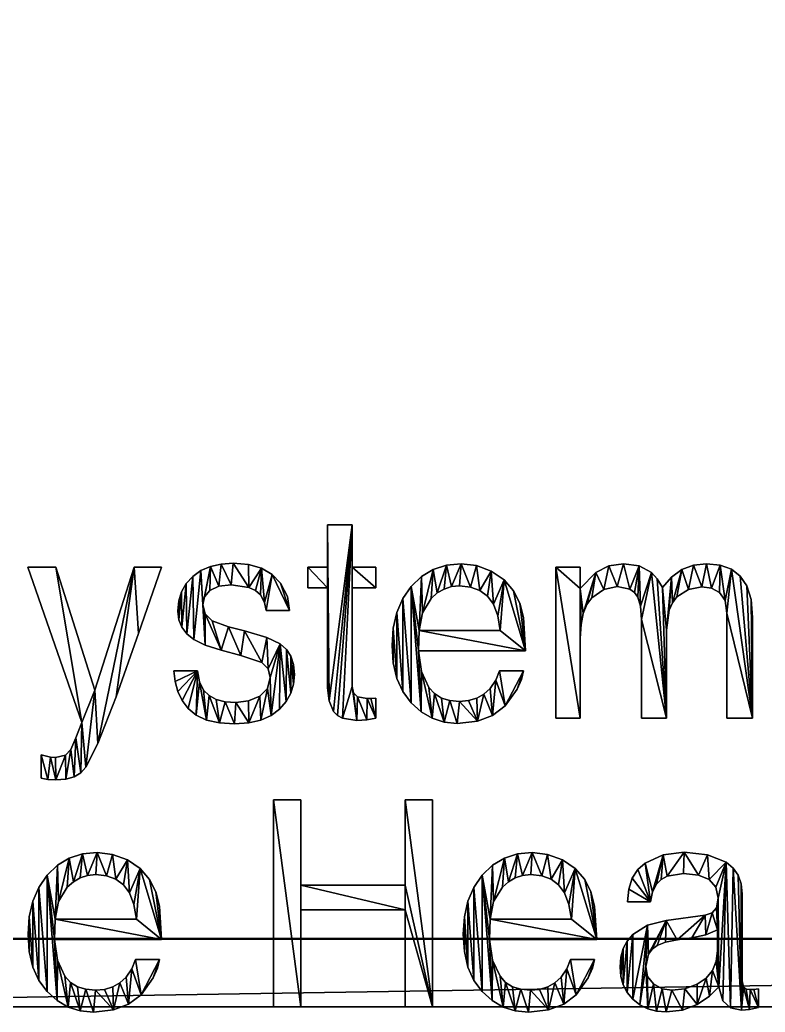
# Model space of a CAD drawing. Extents: x -4 to 921, y -14 to 94.
# Drawn here: x 304.16 to 338.24, y 0.62 to 45.98 of the extents above; entities that cross this region are included whole.
import ezdxf

# ---------------------------------------------------------------- set-up
doc = ezdxf.new("R2010")
doc.units = 0
doc.layers.get('0').update_dxf_attribs({"color": 13, "linetype": 'CONTINUOUS'})

# ---------------------------------------------------------------- blocks, each defined once
blk = doc.blocks.new('GROUP_8')
at = {"color": 18}
for p, q in [((43.294, 22.021, 0.051), (44.467, 22.021, 0.051)), ((43.294, 20.094, 0.051), (43.294, 22.021, 0.051)), ((44.467, 22.021, 0.051), (44.467, 20.094, 0.051)), ((31.704, 12.995, 0.051), (29.153, 20.094, 0.051)), ((29.153, 20.094, 0.051), (30.467, 20.094, 0.051)), ((30.467, 20.094, 0.051), (32.316, 14.477, 0.051)), ((32.316, 14.477, 0.051), (34.178, 20.094, 0.051)), ((34.178, 20.094, 0.051), (35.46, 20.094, 0.051)), ((37.322, 19.934, 0.051), (37.766, 20.123, 0.051)), ((37.766, 20.123, 0.051), (38.271, 20.237, 0.051)), ((38.271, 20.237, 0.051), (38.836, 20.275, 0.051)), ((38.836, 20.275, 0.051), (39.561, 20.218, 0.051)), ((39.561, 20.218, 0.051), (40.178, 20.046, 0.051)), ((40.178, 20.046, 0.051), (40.686, 19.76, 0.051)), ((42.36, 19.147, 0.051), (42.36, 20.094, 0.051)), ((42.36, 20.094, 0.051), (43.294, 20.094, 0.051)), ((44.467, 20.094, 0.051), (45.569, 20.094, 0.051)), ((45.569, 20.094, 0.051), (45.569, 19.147, 0.051)), ((47.729, 19.666, 0.051), (48.284, 19.99, 0.051)), ((48.284, 19.99, 0.051), (48.908, 20.184, 0.051)), ((48.908, 20.184, 0.051), (49.602, 20.249, 0.051)), ((49.602, 20.249, 0.051), (50.325, 20.163, 0.051)), ((50.325, 20.163, 0.051), (51.025, 19.904, 0.051)), ((54.066, 20.094, 0.051), (55.213, 20.094, 0.051)), ((54.066, 13.194, 0.051), (54.066, 20.094, 0.051)), ((55.213, 20.094, 0.051), (55.213, 19.115, 0.051)), ((56.573, 20.151, 0.051), (57.262, 20.249, 0.051)), ((57.262, 20.249, 0.051), (58.006, 20.148, 0.051)), ((58.006, 20.148, 0.051), (58.589, 19.843, 0.051)), ((59.525, 19.643, 0.051), (60.013, 19.982, 0.051)), ((60.013, 19.982, 0.051), (60.567, 20.182, 0.051)), ((60.567, 20.182, 0.051), (61.185, 20.249, 0.051)), ((61.185, 20.249, 0.051), (61.826, 20.186, 0.051)), ((61.826, 20.186, 0.051), (62.355, 19.998, 0.051)), ((62.355, 19.998, 0.051), (62.773, 19.684, 0.051)), ((36.63, 19.343, 0.051), (36.939, 19.669, 0.051)), ((36.939, 19.669, 0.051), (37.322, 19.934, 0.051)), ((40.686, 19.76, 0.051), (41.085, 19.36, 0.051)), ((47.244, 19.212, 0.051), (47.729, 19.666, 0.051)), ((51.025, 19.904, 0.051), (51.633, 19.509, 0.051)), ((51.633, 19.509, 0.051), (52.076, 19.012, 0.051)), ((58.589, 19.843, 0.051), (58.86, 19.557, 0.051)), ((58.86, 19.557, 0.051), (59.105, 19.16, 0.051)), ((59.105, 19.16, 0.051), (59.525, 19.643, 0.051)), ((62.773, 19.684, 0.051), (63.08, 19.244, 0.051)), ((36.41, 18.97, 0.051), (36.63, 19.343, 0.051)), ((38.168, 19.22, 0.051), (37.75, 19.031, 0.051)), ((38.746, 19.283, 0.051), (38.168, 19.22, 0.051)), ((39.585, 19.168, 0.051), (38.746, 19.283, 0.051)), ((39.895, 19.025, 0.051), (39.585, 19.168, 0.051)), ((41.085, 19.36, 0.051), (41.405, 18.758, 0.051)), ((43.294, 19.147, 0.051), (42.36, 19.147, 0.051)), ((45.569, 19.147, 0.051), (44.467, 19.147, 0.051)), ((46.849, 18.654, 0.051), (47.244, 19.212, 0.051)), ((48.796, 19.093, 0.051), (48.477, 18.913, 0.051)), ((49.147, 19.202, 0.051), (48.796, 19.093, 0.051)), ((49.531, 19.238, 0.051), (49.147, 19.202, 0.051)), ((50.048, 19.185, 0.051), (49.531, 19.238, 0.051)), ((50.486, 19.028, 0.051), (50.048, 19.185, 0.051)), ((56.332, 19.078, 0.051), (55.764, 18.696, 0.051)), ((56.959, 19.205, 0.051), (56.332, 19.078, 0.051)), ((57.566, 19.085, 0.051), (56.959, 19.205, 0.051)), ((57.784, 18.934, 0.051), (57.566, 19.085, 0.051)), ((60.325, 19.078, 0.051), (59.784, 18.735, 0.051)), ((60.96, 19.193, 0.051), (60.325, 19.078, 0.051)), ((61.418, 19.128, 0.051), (60.96, 19.193, 0.051)), ((61.801, 18.935, 0.051), (61.418, 19.128, 0.051)), ((63.08, 19.244, 0.051), (63.283, 18.609, 0.051)), ((36.277, 18.551, 0.051), (36.41, 18.97, 0.051)), ((37.497, 18.74, 0.051), (37.412, 18.368, 0.051)), ((37.75, 19.031, 0.051), (37.497, 18.74, 0.051)), ((40.131, 18.825, 0.051), (39.895, 19.025, 0.051)), ((40.323, 18.485, 0.051), (40.131, 18.825, 0.051)), ((41.405, 18.758, 0.051), (41.503, 18.11, 0.051)), ((46.567, 18.018, 0.051), (46.849, 18.654, 0.051)), ((48.191, 18.661, 0.051), (47.777, 18.006, 0.051)), ((48.477, 18.913, 0.051), (48.191, 18.661, 0.051)), ((50.844, 18.767, 0.051), (50.486, 19.028, 0.051)), ((51.122, 18.4, 0.051), (50.844, 18.767, 0.051)), ((52.076, 19.012, 0.051), (52.366, 18.447, 0.051)), ((55.764, 18.696, 0.051), (55.529, 18.39, 0.051)), ((57.945, 18.722, 0.051), (57.784, 18.934, 0.051)), ((58.07, 18.305, 0.051), (57.945, 18.722, 0.051)), ((59.784, 18.735, 0.051), (59.569, 18.468, 0.051)), ((62.059, 18.569, 0.051), (61.801, 18.935, 0.051)), ((36.233, 18.084, 0.051), (36.277, 18.551, 0.051)), ((37.412, 18.368, 0.051), (37.523, 17.962, 0.051)), ((40.408, 18.11, 0.051), (40.323, 18.485, 0.051)), ((51.333, 17.873, 0.051), (51.122, 18.4, 0.051)), ((55.529, 18.39, 0.051), (55.361, 17.981, 0.051)), ((59.569, 18.468, 0.051), (59.415, 18.125, 0.051)), ((36.28, 17.691, 0.051), (36.233, 18.084, 0.051)), ((36.42, 17.344, 0.051), (36.28, 17.691, 0.051)), ((37.523, 17.962, 0.051), (37.857, 17.646, 0.051)), ((41.503, 18.11, 0.051), (40.408, 18.11, 0.051)), ((46.398, 17.304, 0.051), (46.567, 18.018, 0.051)), ((47.777, 18.006, 0.051), (47.617, 17.195, 0.051)), ((51.451, 17.195, 0.051), (51.333, 17.873, 0.051)), ((55.361, 17.981, 0.051), (55.26, 17.469, 0.051)), ((36.654, 17.041, 0.051), (36.42, 17.344, 0.051)), ((37.857, 17.646, 0.051), (38.617, 17.363, 0.051)), ((46.342, 16.512, 0.051), (46.398, 17.304, 0.051)), ((36.981, 16.783, 0.051), (36.654, 17.041, 0.051)), ((37.515, 16.525, 0.051), (36.981, 16.783, 0.051)), ((47.617, 17.195, 0.051), (51.451, 17.195, 0.051)), ((41.059, 16.59, 0.051), (41.355, 16.336, 0.051)), ((41.355, 16.336, 0.051), (41.566, 16.018, 0.051)), ((46.398, 15.715, 0.051), (46.342, 16.512, 0.051)), ((41.566, 16.018, 0.051), (41.693, 15.637, 0.051)), ((52.643, 16.274, 0.051), (47.585, 16.274, 0.051)), ((40.49, 15.448, 0.051), (40.195, 15.733, 0.051)), ((40.588, 15.056, 0.051), (40.49, 15.448, 0.051)), ((41.693, 15.637, 0.051), (41.735, 15.192, 0.051)), ((46.566, 15.012, 0.051), (46.398, 15.715, 0.051)), ((36.1, 14.865, 0.051), (36.04, 15.359, 0.051)), ((36.04, 15.359, 0.051), (37.155, 15.359, 0.051)), ((37.155, 15.359, 0.051), (37.253, 14.847, 0.051)), ((40.466, 14.547, 0.051), (40.588, 15.056, 0.051)), ((41.735, 15.192, 0.051), (41.692, 14.747, 0.051)), ((46.845, 14.403, 0.051), (46.566, 15.012, 0.051)), ((51.232, 14.929, 0.051), (51.406, 15.359, 0.051)), ((51.406, 15.359, 0.051), (52.546, 15.359, 0.051)), ((52.546, 15.359, 0.051), (52.449, 14.957, 0.051)), ((36.234, 14.411, 0.051), (36.1, 14.865, 0.051)), ((37.253, 14.847, 0.051), (37.444, 14.47, 0.051)), ((40.099, 14.19, 0.051), (40.466, 14.547, 0.051)), ((41.692, 14.747, 0.051), (41.56, 14.333, 0.051)), ((48.081, 14.589, 0.051), (48.345, 14.312, 0.051)), ((50.674, 14.292, 0.051), (50.968, 14.554, 0.051)), ((50.968, 14.554, 0.051), (51.232, 14.929, 0.051)), ((52.449, 14.957, 0.051), (52.246, 14.512, 0.051)), ((36.443, 14, 0.051), (36.234, 14.411, 0.051)), ((37.444, 14.47, 0.051), (37.704, 14.225, 0.051)), ((37.704, 14.225, 0.051), (38.044, 14.05, 0.051)), ((39.571, 13.98, 0.051), (40.099, 14.19, 0.051)), ((41.56, 14.333, 0.051), (41.342, 13.951, 0.051)), ((44.528, 14.343, 0.051), (44.712, 14.161, 0.051)), ((44.712, 14.161, 0.051), (45.163, 14.09, 0.051)), ((45.163, 14.09, 0.051), (45.343, 14.093, 0.051)), ((45.343, 14.093, 0.051), (45.569, 14.109, 0.051)), ((45.569, 14.109, 0.051), (45.569, 13.194, 0.051)), ((47.237, 13.887, 0.051), (46.845, 14.403, 0.051)), ((48.345, 14.312, 0.051), (48.672, 14.113, 0.051)), ((48.672, 14.113, 0.051), (49.063, 13.994, 0.051)), ((49.949, 13.992, 0.051), (50.335, 14.104, 0.051)), ((50.335, 14.104, 0.051), (50.674, 14.292, 0.051)), ((36.726, 13.629, 0.051), (36.443, 14, 0.051)), ((37.103, 13.324, 0.051), (36.726, 13.629, 0.051)), ((38.044, 14.05, 0.051), (38.464, 13.945, 0.051)), ((38.464, 13.945, 0.051), (38.965, 13.91, 0.051)), ((38.965, 13.91, 0.051), (39.571, 13.98, 0.051)), ((41.342, 13.951, 0.051), (41.036, 13.6, 0.051)), ((43.584, 13.5, 0.051), (43.367, 13.978, 0.051)), ((47.71, 13.477, 0.051), (47.237, 13.887, 0.051)), ((49.063, 13.994, 0.051), (49.518, 13.955, 0.051)), ((49.518, 13.955, 0.051), (49.949, 13.992, 0.051)), ((37.592, 13.105, 0.051), (37.103, 13.324, 0.051)), ((40.641, 13.307, 0.051), (40.154, 13.098, 0.051)), ((41.036, 13.6, 0.051), (40.641, 13.307, 0.051)), ((43.762, 13.319, 0.051), (43.584, 13.5, 0.051)), ((44.005, 13.189, 0.051), (43.762, 13.319, 0.051)), ((44.686, 13.085, 0.051), (44.005, 13.189, 0.051)), ((45.569, 13.194, 0.051), (45.153, 13.111, 0.051)), ((48.231, 13.184, 0.051), (47.71, 13.477, 0.051)), ((48.802, 13.008, 0.051), (48.231, 13.184, 0.051)), ((55.226, 13.194, 0.051), (54.066, 13.194, 0.051)), ((59.291, 13.194, 0.051), (58.112, 13.194, 0.051)), ((63.35, 13.194, 0.051), (62.145, 13.194, 0.051)), ((31.414, 12.286, 0.051), (31.704, 12.995, 0.051)), ((38.193, 12.974, 0.051), (37.592, 13.105, 0.051)), ((38.907, 12.93, 0.051), (38.193, 12.974, 0.051)), ((39.576, 12.972, 0.051), (38.907, 12.93, 0.051)), ((40.154, 13.098, 0.051), (39.576, 12.972, 0.051)), ((45.153, 13.111, 0.051), (44.686, 13.085, 0.051)), ((49.421, 12.95, 0.051), (48.802, 13.008, 0.051)), ((31.182, 11.758, 0.051), (31.414, 12.286, 0.051)), ((29.778, 10.456, 0.051), (29.778, 11.513, 0.051)), ((29.778, 11.513, 0.051), (30.216, 11.41, 0.051)), ((30.216, 11.41, 0.051), (30.454, 11.391, 0.051)), ((30.454, 11.391, 0.051), (30.928, 11.497, 0.051)), ((30.928, 11.497, 0.051), (31.182, 11.758, 0.051)), ((31.897, 10.946, 0.051), (31.654, 10.692, 0.051)), ((30.103, 10.385, 0.051), (29.778, 10.456, 0.051)), ((31.337, 10.511, 0.051), (30.945, 10.402, 0.051)), ((31.654, 10.692, 0.051), (31.337, 10.511, 0.051)), ((30.48, 10.366, 0.051), (30.103, 10.385, 0.051)), ((30.945, 10.402, 0.051), (30.48, 10.366, 0.051)), ((40.743, 9.464, 0.051), (42.038, 9.464, 0.051)), ((40.743, 0, 0.051), (40.743, 9.464, 0.051)), ((42.038, 9.464, 0.051), (42.038, 5.554, 0.051)), ((46.961, 5.554, 0.051), (46.961, 9.464, 0.051)), ((46.961, 9.464, 0.051), (48.256, 9.464, 0.051)), ((48.256, 9.464, 0.051), (48.256, 0, 0.051)), ((31.109, 6.795, 0.051), (31.733, 6.99, 0.051)), ((31.733, 6.99, 0.051), (32.426, 7.055, 0.051)), ((32.426, 7.055, 0.051), (33.149, 6.968, 0.051)), ((33.149, 6.968, 0.051), (33.85, 6.71, 0.051)), ((51.641, 6.795, 0.051), (52.265, 6.99, 0.051)), ((52.265, 6.99, 0.051), (52.959, 7.055, 0.051)), ((52.959, 7.055, 0.051), (53.682, 6.968, 0.051)), ((53.682, 6.968, 0.051), (54.382, 6.71, 0.051)), ((30.068, 6.017, 0.051), (30.554, 6.471, 0.051)), ((30.554, 6.471, 0.051), (31.109, 6.795, 0.051)), ((33.85, 6.71, 0.051), (34.457, 6.315, 0.051)), ((50.601, 6.017, 0.051), (51.086, 6.471, 0.051)), ((51.086, 6.471, 0.051), (51.641, 6.795, 0.051)), ((54.382, 6.71, 0.051), (54.99, 6.315, 0.051)), ((57.933, 6.27, 0.051), (58.283, 6.568, 0.051)), ((62.107, 6.604, 0.051), (62.437, 6.34, 0.051)), ((29.673, 5.46, 0.051), (30.068, 6.017, 0.051)), ((31.621, 5.899, 0.051), (31.302, 5.719, 0.051)), ((31.972, 6.007, 0.051), (31.621, 5.899, 0.051)), ((32.355, 6.043, 0.051), (31.972, 6.007, 0.051)), ((32.873, 5.991, 0.051), (32.355, 6.043, 0.051)), ((33.31, 5.834, 0.051), (32.873, 5.991, 0.051)), ((34.457, 6.315, 0.051), (34.9, 5.818, 0.051)), ((50.206, 5.46, 0.051), (50.601, 6.017, 0.051)), ((52.153, 5.899, 0.051), (51.834, 5.719, 0.051)), ((52.504, 6.007, 0.051), (52.153, 5.899, 0.051)), ((52.888, 6.043, 0.051), (52.504, 6.007, 0.051)), ((53.405, 5.991, 0.051), (52.888, 6.043, 0.051)), ((53.843, 5.834, 0.051), (53.405, 5.991, 0.051)), ((54.99, 6.315, 0.051), (55.433, 5.818, 0.051)), ((57.679, 5.875, 0.051), (57.933, 6.27, 0.051)), ((59.327, 5.966, 0.051), (59.038, 5.813, 0.051)), ((60.103, 6.088, 0.051), (59.327, 5.966, 0.051)), ((60.798, 6.021, 0.051), (60.103, 6.088, 0.051)), ((61.311, 5.821, 0.051), (60.798, 6.021, 0.051)), ((62.437, 6.34, 0.051), (62.672, 6.011, 0.051)), ((62.672, 6.011, 0.051), (62.814, 5.618, 0.051)), ((29.392, 4.824, 0.051), (29.673, 5.46, 0.051)), ((31.015, 5.467, 0.051), (30.601, 4.812, 0.051)), ((31.302, 5.719, 0.051), (31.015, 5.467, 0.051)), ((33.668, 5.572, 0.051), (33.31, 5.834, 0.051)), ((33.946, 5.206, 0.051), (33.668, 5.572, 0.051)), ((34.9, 5.818, 0.051), (35.19, 5.252, 0.051)), ((42.038, 5.554, 0.051), (46.961, 5.554, 0.051)), ((49.924, 4.824, 0.051), (50.206, 5.46, 0.051)), ((51.548, 5.467, 0.051), (51.134, 4.812, 0.051)), ((51.834, 5.719, 0.051), (51.548, 5.467, 0.051)), ((54.201, 5.572, 0.051), (53.843, 5.834, 0.051)), ((54.479, 5.206, 0.051), (54.201, 5.572, 0.051)), ((55.433, 5.818, 0.051), (55.723, 5.252, 0.051)), ((57.519, 5.383, 0.051), (57.679, 5.875, 0.051)), ((58.815, 5.599, 0.051), (58.639, 5.262, 0.051)), ((59.038, 5.813, 0.051), (58.815, 5.599, 0.051)), ((61.628, 5.472, 0.051), (61.311, 5.821, 0.051)), ((61.733, 4.961, 0.051), (61.628, 5.472, 0.051)), ((34.157, 4.679, 0.051), (33.946, 5.206, 0.051)), ((54.69, 4.679, 0.051), (54.479, 5.206, 0.051)), ((57.456, 4.793, 0.051), (57.519, 5.383, 0.051)), ((58.639, 5.262, 0.051), (58.538, 4.793, 0.051)), ((29.222, 4.11, 0.051), (29.392, 4.824, 0.051)), ((30.601, 4.812, 0.051), (30.442, 4.001, 0.051)), ((34.275, 4.001, 0.051), (34.157, 4.679, 0.051)), ((49.755, 4.11, 0.051), (49.924, 4.824, 0.051)), ((51.134, 4.812, 0.051), (50.974, 4.001, 0.051)), ((54.808, 4.001, 0.051), (54.69, 4.679, 0.051)), ((58.538, 4.793, 0.051), (57.456, 4.793, 0.051)), ((61.656, 4.516, 0.051), (61.733, 4.961, 0.051)), ((29.166, 3.318, 0.051), (29.222, 4.11, 0.051)), ((46.961, 4.426, 0.051), (42.038, 4.426, 0.051)), ((42.038, 4.426, 0.051), (42.038, 0, 0.051)), ((46.961, 0, 0.051), (46.961, 4.426, 0.051)), ((49.699, 3.318, 0.051), (49.755, 4.11, 0.051)), ((61.121, 4.181, 0.051), (61.455, 4.291, 0.051)), ((61.455, 4.291, 0.051), (61.656, 4.516, 0.051)), ((30.442, 4.001, 0.051), (34.275, 4.001, 0.051)), ((50.974, 4.001, 0.051), (54.808, 4.001, 0.051)), ((29.222, 2.521, 0.051), (29.166, 3.318, 0.051)), ((49.755, 2.521, 0.051), (49.699, 3.318, 0.051)), ((57.438, 3.007, 0.051), (57.7, 3.299, 0.051)), ((61.154, 3.286, 0.051), (60.496, 3.157, 0.051)), ((61.701, 3.511, 0.051), (61.154, 3.286, 0.051)), ((61.701, 2.577, 0.051), (61.701, 3.511, 0.051)), ((35.467, 3.08, 0.051), (30.409, 3.08, 0.051)), ((56, 3.08, 0.051), (50.942, 3.08, 0.051)), ((57.251, 2.662, 0.051), (57.438, 3.007, 0.051)), ((58.847, 2.803, 0.051), (58.613, 2.629, 0.051)), ((59.242, 2.959, 0.051), (58.847, 2.803, 0.051)), ((59.794, 3.067, 0.051), (59.242, 2.959, 0.051)), ((60.496, 3.157, 0.051), (59.794, 3.067, 0.051)), ((29.39, 1.818, 0.051), (29.222, 2.521, 0.051)), ((49.923, 1.818, 0.051), (49.755, 2.521, 0.051)), ((57.139, 2.263, 0.051), (57.251, 2.662, 0.051)), ((58.446, 2.41, 0.051), (58.312, 1.836, 0.051)), ((58.613, 2.629, 0.051), (58.446, 2.41, 0.051)), ((61.641, 2.08, 0.051), (61.701, 2.577, 0.051)), ((29.67, 1.208, 0.051), (29.39, 1.818, 0.051)), ((34.056, 1.735, 0.051), (34.23, 2.165, 0.051)), ((34.23, 2.165, 0.051), (35.37, 2.165, 0.051)), ((35.37, 2.165, 0.051), (35.273, 1.763, 0.051)), ((50.202, 1.208, 0.051), (49.923, 1.818, 0.051)), ((54.589, 1.735, 0.051), (54.763, 2.165, 0.051)), ((54.763, 2.165, 0.051), (55.903, 2.165, 0.051)), ((55.903, 2.165, 0.051), (55.805, 1.763, 0.051)), ((57.101, 1.81, 0.051), (57.139, 2.263, 0.051)), ((58.312, 1.836, 0.051), (58.404, 1.387, 0.051)), ((61.46, 1.657, 0.051), (61.641, 2.08, 0.051)), ((30.906, 1.395, 0.051), (31.169, 1.117, 0.051)), ((33.792, 1.359, 0.051), (34.056, 1.735, 0.051)), ((35.273, 1.763, 0.051), (35.071, 1.318, 0.051)), ((51.438, 1.395, 0.051), (51.702, 1.117, 0.051)), ((54.324, 1.359, 0.051), (54.589, 1.735, 0.051)), ((55.805, 1.763, 0.051), (55.603, 1.318, 0.051)), ((57.139, 1.391, 0.051), (57.101, 1.81, 0.051)), ((57.253, 1.007, 0.051), (57.139, 1.391, 0.051)), ((58.404, 1.387, 0.051), (58.68, 1.044, 0.051)), ((61.158, 1.31, 0.051), (61.46, 1.657, 0.051)), ((30.062, 0.693, 0.051), (29.67, 1.208, 0.051)), ((31.169, 1.117, 0.051), (31.497, 0.919, 0.051)), ((31.497, 0.919, 0.051), (31.888, 0.8, 0.051)), ((32.774, 0.798, 0.051), (33.159, 0.91, 0.051)), ((33.159, 0.91, 0.051), (33.498, 1.097, 0.051)), ((33.498, 1.097, 0.051), (33.792, 1.359, 0.051)), ((50.594, 0.693, 0.051), (50.202, 1.208, 0.051)), ((51.702, 1.117, 0.051), (52.029, 0.919, 0.051)), ((52.029, 0.919, 0.051), (52.42, 0.8, 0.051)), ((53.306, 0.798, 0.051), (53.691, 0.91, 0.051)), ((53.691, 0.91, 0.051), (54.031, 1.097, 0.051)), ((54.031, 1.097, 0.051), (54.324, 1.359, 0.051)), ((57.444, 0.661, 0.051), (57.253, 1.007, 0.051)), ((58.68, 1.044, 0.051), (59.081, 0.826, 0.051)), ((60.152, 0.825, 0.051), (60.735, 1.037, 0.051)), ((60.735, 1.037, 0.051), (61.158, 1.31, 0.051)), ((61.759, 0.915, 0.051), (61.328, 0.482, 0.051)), ((61.959, 0.277, 0.051), (61.759, 0.915, 0.051)), ((30.534, 0.282, 0.051), (30.062, 0.693, 0.051)), ((31.888, 0.8, 0.051), (32.342, 0.76, 0.051)), ((32.342, 0.76, 0.051), (32.774, 0.798, 0.051)), ((51.067, 0.282, 0.051), (50.594, 0.693, 0.051)), ((52.42, 0.8, 0.051), (52.875, 0.76, 0.051)), ((52.875, 0.76, 0.051), (53.306, 0.798, 0.051)), ((57.71, 0.351, 0.051), (57.444, 0.661, 0.051)), ((59.081, 0.826, 0.051), (59.549, 0.754, 0.051)), ((59.549, 0.754, 0.051), (60.152, 0.825, 0.051)), ((61.328, 0.482, 0.051), (60.741, 0.11, 0.051)), ((62.935, 0.896, 0.051), (63.05, 0.813, 0.051)), ((63.05, 0.813, 0.051), (63.247, 0.786, 0.051)), ((63.247, 0.786, 0.051), (63.421, 0.796, 0.051)), ((63.421, 0.796, 0.051), (63.628, 0.825, 0.051)), ((63.628, 0.825, 0.051), (63.628, -0.032, 0.051)), ((31.055, -0.01, 0.051), (30.534, 0.282, 0.051)), ((51.588, -0.01, 0.051), (51.067, 0.282, 0.051)), ((58.036, 0.096, 0.051), (57.71, 0.351, 0.051)), ((58.407, -0.086, 0.051), (58.036, 0.096, 0.051)), ((60.741, 0.11, 0.051), (60.044, -0.147, 0.051)), ((62.312, -0.042, 0.051), (61.959, 0.277, 0.051)), ((31.626, -0.186, 0.051), (31.055, -0.01, 0.051)), ((32.246, -0.245, 0.051), (31.626, -0.186, 0.051)), ((42.038, 0, 0.051), (40.743, 0, 0.051)), ((48.256, 0, 0.051), (46.961, 0, 0.051)), ((52.159, -0.186, 0.051), (51.588, -0.01, 0.051)), ((52.778, -0.245, 0.051), (52.159, -0.186, 0.051)), ((58.821, -0.196, 0.051), (58.407, -0.086, 0.051)), ((59.279, -0.232, 0.051), (58.821, -0.196, 0.051)), ((60.044, -0.147, 0.051), (59.279, -0.232, 0.051)), ((62.829, -0.148, 0.051), (62.312, -0.042, 0.051)), ((63.215, -0.129, 0.051), (62.829, -0.148, 0.051)), ((63.628, -0.032, 0.051), (63.215, -0.129, 0.051))]:
    blk.add_line(p, q, dxfattribs=at)
for p, q in [((203.686, 3.092), (0, 3.092)), ((3.696, 3.132, 2.845), (203.686, 3.092, 2.845)), ((0, 0, 4.5), (207.688, 0, 4.5)), ((0, 0), (203.686, 0))]:
    blk.add_line(p, q)
for points in [[(35.46, 20.094, 0.051), (34.371, 17.066, 0.051), (33.315, 14.167, 0.051), (32.458, 12.041, 0.051), (31.897, 10.946, 0.051)], [(55.213, 19.115, 0.051), (55.961, 19.856, 0.051), (56.573, 20.151, 0.051)], [(43.367, 13.978, 0.051), (43.294, 14.58, 0.051), (43.294, 19.147, 0.051)], [(44.467, 19.147, 0.051), (44.467, 14.644, 0.051), (44.528, 14.343, 0.051)], [(63.283, 18.609, 0.051), (63.35, 17.788, 0.051), (63.35, 13.194, 0.051)], [(52.366, 18.447, 0.051), (52.54, 17.794, 0.051), (52.643, 16.274, 0.051)], [(58.112, 13.194, 0.051), (58.112, 17.698, 0.051), (58.07, 18.305, 0.051)], [(62.145, 13.194, 0.051), (62.145, 17.988, 0.051), (62.059, 18.569, 0.051)], [(59.415, 18.125, 0.051), (59.291, 17.208, 0.051), (59.291, 13.194, 0.051)], [(38.617, 17.363, 0.051), (39.384, 17.176, 0.051), (40.427, 16.878, 0.051), (41.059, 16.59, 0.051)], [(55.26, 17.469, 0.051), (55.226, 16.854, 0.051), (55.226, 13.194, 0.051)], [(40.195, 15.733, 0.051), (39.203, 16.061, 0.051), (38.282, 16.293, 0.051), (37.515, 16.525, 0.051)], [(47.585, 16.274, 0.051), (47.725, 15.328, 0.051), (48.081, 14.589, 0.051)], [(52.246, 14.512, 0.051), (51.676, 13.749, 0.051), (51.085, 13.317, 0.051)], [(51.085, 13.317, 0.051), (50.368, 13.053, 0.051), (49.421, 12.95, 0.051)], [(58.283, 6.568, 0.051), (59.143, 6.943, 0.051), (60.129, 7.068, 0.051), (61.233, 6.952, 0.051), (62.107, 6.604, 0.051)], [(62.814, 5.618, 0.051), (62.861, 5.161, 0.051), (62.861, 1.185, 0.051), (62.935, 0.896, 0.051)], [(35.19, 5.252, 0.051), (35.364, 4.6, 0.051), (35.467, 3.08, 0.051)], [(55.723, 5.252, 0.051), (55.896, 4.6, 0.051), (56, 3.08, 0.051)], [(57.7, 3.299, 0.051), (58.393, 3.725, 0.051), (59.272, 3.949, 0.051), (61.121, 4.181, 0.051)], [(30.409, 3.08, 0.051), (30.55, 2.133, 0.051), (30.906, 1.395, 0.051)], [(50.942, 3.08, 0.051), (51.082, 2.133, 0.051), (51.438, 1.395, 0.051)], [(35.071, 1.318, 0.051), (34.501, 0.554, 0.051), (33.909, 0.122, 0.051)], [(55.603, 1.318, 0.051), (55.033, 0.554, 0.051), (54.442, 0.122, 0.051)], [(33.909, 0.122, 0.051), (33.193, -0.142, 0.051), (32.246, -0.245, 0.051)], [(54.442, 0.122, 0.051), (53.725, -0.142, 0.051), (52.778, -0.245, 0.051)]]:
    blk.add_polyline3d(points, dxfattribs=at)
mesh = blk.add_polyface()
corners = [(207.688, 0, 4.5), (0, 93.092, 4.5), (0, 0, 4.5), (3.696, 93.092, 4.5), (207.688, 93.092, 4.5)]
mesh.append_faces([[corners[k] for k in face] for face in [(0, 1, 2), (3, 0, 4)]], dxfattribs={"vtx0": -1})
mesh.append_faces([[corners[k] for k in face] for face in [(1, 0, 3)]], dxfattribs={"vtx0": -1, "vtx1": -1})
mesh = blk.add_polyface()
corners = [(5.196, 93.132, 2.845), (3.696, 3.132, 2.845), (3.696, 93.132, 2.845), (203.686, 3.092, 2.845), (203.686, 93.132, 2.845)]
mesh.append_faces([[corners[k] for k in face] for face in [(0, 1, 2), (3, 0, 4)]], dxfattribs={"vtx0": -1})
mesh.append_faces([[corners[k] for k in face] for face in [(1, 0, 3)]], dxfattribs={"vtx0": -1, "vtx1": -1})
mesh = blk.add_polyface(dxfattribs=at)
corners = [(44.686, 13.085, 0.051), (44.467, 14.644, 0.051), (44.005, 13.189, 0.051), (44.528, 14.343, 0.051), (44.712, 14.161, 0.051), (45.153, 13.111, 0.051), (45.163, 14.09, 0.051), (45.569, 13.194, 0.051), (45.343, 14.093, 0.051), (45.569, 14.109, 0.051), (45.569, 19.147, 0.051), (44.467, 20.094, 0.051), (44.467, 19.147, 0.051), (45.569, 20.094, 0.051), (43.367, 13.978, 0.051), (43.294, 19.147, 0.051), (43.294, 14.58, 0.051), (43.294, 20.094, 0.051), (43.294, 22.021, 0.051), (44.467, 22.021, 0.051), (43.584, 13.5, 0.051), (43.762, 13.319, 0.051), (42.36, 20.094, 0.051), (42.36, 19.147, 0.051)]
mesh.append_faces([[corners[k] for k in face] for face in [(8, 7, 9), (11, 10, 13), (14, 15, 16), (15, 22, 23)]], dxfattribs={"vtx0": -1, "color": 18})
mesh.append_faces([[corners[k] for k in face] for face in [(0, 1, 2), (1, 0, 3), (3, 0, 4), (4, 5, 6), (6, 7, 8), (10, 11, 12), (17, 14, 18), (18, 14, 19), (19, 12, 11), (22, 15, 17)]], dxfattribs={"vtx0": -1, "vtx1": -1, "color": 18})
mesh.append_faces([[corners[k] for k in face] for face in [(15, 14, 17), (19, 2, 1)]], dxfattribs={"vtx0": -1, "vtx1": -1, "vtx2": -1, "color": 18})
mesh.append_faces([[corners[k] for k in face] for face in [(4, 0, 5), (6, 5, 7), (19, 14, 20), (19, 20, 21), (19, 21, 2), (19, 1, 12)]], dxfattribs={"vtx0": -1, "vtx2": -1, "color": 18})
mesh = blk.add_polyface(dxfattribs=at)
corners = [(30.103, 10.385, 0.051), (29.778, 11.513, 0.051), (29.778, 10.456, 0.051), (30.216, 11.41, 0.051), (30.48, 10.366, 0.051), (30.454, 11.391, 0.051), (30.928, 11.497, 0.051), (30.945, 10.402, 0.051), (31.182, 11.758, 0.051), (31.337, 10.511, 0.051), (31.414, 12.286, 0.051), (31.654, 10.692, 0.051), (31.704, 12.995, 0.051), (31.897, 10.946, 0.051), (30.467, 20.094, 0.051), (29.153, 20.094, 0.051), (32.316, 14.477, 0.051), (32.458, 12.041, 0.051), (34.178, 20.094, 0.051), (33.315, 14.167, 0.051), (34.371, 17.066, 0.051), (35.46, 20.094, 0.051)]
mesh.append_faces([[corners[k] for k in face] for face in [(0, 1, 2), (12, 14, 15), (18, 20, 21)]], dxfattribs={"vtx0": -1, "color": 18})
mesh.append_faces([[corners[k] for k in face] for face in [(1, 0, 3), (3, 4, 5), (5, 4, 6), (6, 7, 8), (8, 9, 10), (10, 11, 12), (14, 12, 16), (16, 17, 18)]], dxfattribs={"vtx0": -1, "vtx1": -1, "color": 18})
mesh.append_faces([[corners[k] for k in face] for face in [(16, 12, 13)]], dxfattribs={"vtx0": -1, "vtx1": -1, "vtx2": -1, "color": 18})
mesh.append_faces([[corners[k] for k in face] for face in [(3, 0, 4), (6, 4, 7), (8, 7, 9), (10, 9, 11), (12, 11, 13), (16, 13, 17), (18, 17, 19), (18, 19, 20)]], dxfattribs={"vtx0": -1, "vtx2": -1, "color": 18})
mesh = blk.add_polyface(dxfattribs=at)
corners = [(36.1, 14.865, 0.051), (37.155, 15.359, 0.051), (36.04, 15.359, 0.051), (36.234, 14.411, 0.051), (36.443, 14, 0.051), (36.726, 13.629, 0.051), (37.103, 13.324, 0.051), (37.253, 14.847, 0.051), (37.592, 13.105, 0.051), (37.444, 14.47, 0.051), (37.704, 14.225, 0.051), (38.193, 12.974, 0.051), (38.044, 14.05, 0.051), (38.464, 13.945, 0.051), (38.907, 12.93, 0.051), (38.965, 13.91, 0.051), (39.576, 12.972, 0.051), (39.571, 13.98, 0.051), (40.099, 14.19, 0.051), (40.154, 13.098, 0.051), (40.466, 14.547, 0.051), (40.641, 13.307, 0.051), (40.588, 15.056, 0.051), (36.28, 17.691, 0.051), (36.277, 18.551, 0.051), (36.233, 18.084, 0.051), (36.41, 18.97, 0.051), (36.42, 17.344, 0.051), (36.63, 19.343, 0.051), (36.654, 17.041, 0.051), (36.939, 19.669, 0.051), (36.981, 16.783, 0.051), (37.322, 19.934, 0.051), (37.515, 16.525, 0.051), (37.412, 18.368, 0.051), (37.523, 17.962, 0.051), (38.282, 16.293, 0.051), (37.857, 17.646, 0.051), (38.617, 17.363, 0.051), (39.203, 16.061, 0.051), (39.384, 17.176, 0.051), (40.195, 15.733, 0.051), (40.427, 16.878, 0.051), (40.49, 15.448, 0.051), (41.059, 16.59, 0.051), (41.036, 13.6, 0.051), (41.342, 13.951, 0.051), (41.355, 16.336, 0.051), (41.56, 14.333, 0.051), (41.566, 16.018, 0.051), (41.692, 14.747, 0.051), (41.693, 15.637, 0.051), (41.735, 15.192, 0.051), (37.766, 20.123, 0.051), (37.497, 18.74, 0.051), (37.75, 19.031, 0.051), (38.168, 19.22, 0.051), (38.271, 20.237, 0.051), (38.746, 19.283, 0.051), (38.836, 20.275, 0.051), (39.585, 19.168, 0.051), (39.561, 20.218, 0.051), (40.178, 20.046, 0.051), (39.895, 19.025, 0.051), (40.131, 18.825, 0.051), (40.323, 18.485, 0.051), (40.686, 19.76, 0.051), (40.408, 18.11, 0.051), (41.503, 18.11, 0.051), (41.085, 19.36, 0.051), (41.405, 18.758, 0.051)]
mesh.append_faces([[corners[k] for k in face] for face in [(0, 1, 2), (23, 24, 25), (51, 50, 52), (69, 68, 70)]], dxfattribs={"vtx0": -1, "color": 18})
mesh.append_faces([[corners[k] for k in face] for face in [(1, 6, 7), (7, 8, 9), (9, 8, 10), (10, 11, 12), (12, 11, 13), (13, 14, 15), (15, 16, 17), (17, 16, 18), (18, 19, 20), (20, 21, 22), (24, 23, 26), (26, 27, 28), (28, 29, 30), (30, 31, 32), (34, 33, 35), (35, 36, 37), (37, 36, 38), (38, 39, 40), (40, 41, 42), (42, 43, 44), (44, 46, 47), (47, 48, 49), (49, 50, 51), (53, 56, 57), (57, 58, 59), (59, 60, 61), (61, 60, 62), (62, 65, 66), (66, 68, 69)]], dxfattribs={"vtx0": -1, "vtx1": -1, "color": 18})
mesh.append_faces([[corners[k] for k in face] for face in [(32, 33, 34), (44, 22, 21)]], dxfattribs={"vtx0": -1, "vtx1": -1, "vtx2": -1, "color": 18})
mesh.append_faces([[corners[k] for k in face] for face in [(1, 0, 3), (1, 3, 4), (1, 4, 5), (1, 5, 6), (7, 6, 8), (10, 8, 11), (13, 11, 14), (15, 14, 16), (18, 16, 19), (20, 19, 21), (26, 23, 27), (28, 27, 29), (30, 29, 31), (32, 31, 33), (35, 33, 36), (38, 36, 39), (40, 39, 41), (42, 41, 43), (44, 43, 22), (44, 21, 45), (44, 45, 46), (47, 46, 48), (49, 48, 50), (34, 53, 32), (53, 34, 54), (53, 54, 55), (53, 55, 56), (57, 56, 58), (59, 58, 60), (62, 60, 63), (62, 63, 64), (62, 64, 65), (66, 65, 67), (66, 67, 68)]], dxfattribs={"vtx0": -1, "vtx2": -1, "color": 18})
mesh = blk.add_polyface(dxfattribs=at)
corners = [(46.398, 15.715, 0.051), (46.398, 17.304, 0.051), (46.342, 16.512, 0.051), (46.566, 15.012, 0.051), (46.567, 18.018, 0.051), (46.845, 14.403, 0.051), (46.849, 18.654, 0.051), (47.237, 13.887, 0.051), (47.244, 19.212, 0.051), (47.71, 13.477, 0.051), (47.585, 16.274, 0.051), (47.725, 15.328, 0.051), (48.231, 13.184, 0.051), (48.081, 14.589, 0.051), (48.345, 14.312, 0.051), (48.802, 13.008, 0.051), (48.672, 14.113, 0.051), (49.063, 13.994, 0.051), (49.421, 12.95, 0.051), (49.518, 13.955, 0.051), (50.368, 13.053, 0.051), (49.949, 13.992, 0.051), (50.335, 14.104, 0.051), (50.674, 14.292, 0.051), (51.085, 13.317, 0.051), (50.968, 14.554, 0.051), (51.232, 14.929, 0.051), (51.676, 13.749, 0.051), (51.406, 15.359, 0.051), (52.546, 15.359, 0.051), (52.246, 14.512, 0.051), (52.449, 14.957, 0.051), (52.643, 16.274, 0.051), (47.617, 17.195, 0.051), (51.451, 17.195, 0.051), (51.633, 19.509, 0.051), (52.076, 19.012, 0.051), (52.366, 18.447, 0.051), (52.54, 17.794, 0.051), (47.729, 19.666, 0.051), (47.777, 18.006, 0.051), (48.284, 19.99, 0.051), (48.191, 18.661, 0.051), (48.477, 18.913, 0.051), (48.908, 20.184, 0.051), (48.796, 19.093, 0.051), (49.147, 19.202, 0.051), (49.602, 20.249, 0.051), (49.531, 19.238, 0.051), (50.048, 19.185, 0.051), (50.325, 20.163, 0.051), (50.486, 19.028, 0.051), (51.025, 19.904, 0.051), (50.844, 18.767, 0.051), (51.122, 18.4, 0.051), (51.333, 17.873, 0.051)]
mesh.append_faces([[corners[k] for k in face] for face in [(0, 1, 2), (29, 30, 31), (37, 32, 38)]], dxfattribs={"vtx0": -1, "color": 18})
mesh.append_faces([[corners[k] for k in face] for face in [(1, 3, 4), (4, 5, 6), (6, 7, 8), (10, 9, 11), (11, 12, 13), (13, 12, 14), (14, 15, 16), (16, 15, 17), (17, 18, 19), (19, 20, 21), (21, 20, 22), (22, 20, 23), (23, 24, 25), (25, 24, 26), (26, 27, 28), (28, 27, 29), (32, 33, 10), (33, 32, 34), (35, 32, 36), (36, 32, 37), (8, 33, 39), (39, 40, 41), (41, 43, 44), (44, 46, 47), (47, 49, 50), (50, 51, 52), (52, 54, 35)]], dxfattribs={"vtx0": -1, "vtx1": -1, "color": 18})
mesh.append_faces([[corners[k] for k in face] for face in [(8, 9, 10), (34, 32, 35), (33, 8, 10)]], dxfattribs={"vtx0": -1, "vtx1": -1, "vtx2": -1, "color": 18})
mesh.append_faces([[corners[k] for k in face] for face in [(1, 0, 3), (4, 3, 5), (6, 5, 7), (8, 7, 9), (11, 9, 12), (14, 12, 15), (17, 15, 18), (19, 18, 20), (23, 20, 24), (26, 24, 27), (29, 27, 30), (39, 33, 40), (41, 40, 42), (41, 42, 43), (44, 43, 45), (44, 45, 46), (47, 46, 48), (47, 48, 49), (50, 49, 51), (52, 51, 53), (52, 53, 54), (35, 54, 55), (35, 55, 34)]], dxfattribs={"vtx0": -1, "vtx2": -1, "color": 18})
mesh = blk.add_polyface(dxfattribs=at)
corners = [(63.35, 13.194, 0.051), (62.145, 17.988, 0.051), (62.145, 13.194, 0.051), (62.355, 19.998, 0.051), (62.773, 19.684, 0.051), (63.08, 19.244, 0.051), (63.283, 18.609, 0.051), (63.35, 17.788, 0.051), (59.291, 13.194, 0.051), (58.112, 17.698, 0.051), (58.112, 13.194, 0.051), (58.589, 19.843, 0.051), (58.86, 19.557, 0.051), (59.105, 19.16, 0.051), (59.291, 17.208, 0.051), (59.525, 19.643, 0.051), (59.415, 18.125, 0.051), (59.569, 18.468, 0.051), (60.013, 19.982, 0.051), (59.784, 18.735, 0.051), (60.325, 19.078, 0.051), (60.567, 20.182, 0.051), (60.96, 19.193, 0.051), (61.185, 20.249, 0.051), (61.418, 19.128, 0.051), (61.826, 20.186, 0.051), (61.801, 18.935, 0.051), (62.059, 18.569, 0.051), (55.226, 13.194, 0.051), (54.066, 20.094, 0.051), (54.066, 13.194, 0.051), (55.213, 19.115, 0.051), (55.226, 16.854, 0.051), (55.26, 17.469, 0.051), (55.361, 17.981, 0.051), (55.961, 19.856, 0.051), (55.529, 18.39, 0.051), (55.764, 18.696, 0.051), (56.332, 19.078, 0.051), (56.573, 20.151, 0.051), (56.959, 19.205, 0.051), (57.262, 20.249, 0.051), (57.566, 19.085, 0.051), (58.006, 20.148, 0.051), (57.784, 18.934, 0.051), (57.945, 18.722, 0.051), (58.07, 18.305, 0.051), (55.213, 20.094, 0.051)]
mesh.append_faces([[corners[k] for k in face] for face in [(0, 1, 2), (6, 0, 7), (8, 9, 10), (28, 29, 30)]], dxfattribs={"vtx0": -1, "color": 18})
mesh.append_faces([[corners[k] for k in face] for face in [(3, 0, 4), (4, 0, 5), (5, 0, 6), (11, 8, 12), (12, 8, 13), (13, 14, 15), (15, 17, 18), (18, 20, 21), (21, 22, 23), (23, 24, 25), (25, 27, 3), (31, 34, 35), (35, 38, 39), (39, 40, 41), (41, 42, 43), (43, 46, 11)]], dxfattribs={"vtx0": -1, "vtx1": -1, "color": 18})
mesh.append_faces([[corners[k] for k in face] for face in [(1, 0, 3), (9, 8, 11), (29, 28, 31)]], dxfattribs={"vtx0": -1, "vtx1": -1, "vtx2": -1, "color": 18})
mesh.append_faces([[corners[k] for k in face] for face in [(13, 8, 14), (15, 14, 16), (15, 16, 17), (18, 17, 19), (18, 19, 20), (21, 20, 22), (23, 22, 24), (25, 24, 26), (25, 26, 27), (3, 27, 1), (31, 28, 32), (31, 32, 33), (31, 33, 34), (35, 34, 36), (35, 36, 37), (35, 37, 38), (39, 38, 40), (41, 40, 42), (43, 42, 44), (43, 44, 45), (43, 45, 46), (11, 46, 9)]], dxfattribs={"vtx0": -1, "vtx2": -1, "color": 18})
mesh.append_faces([[corners[k] for k in face] for face in [(47, 29, 31)]], dxfattribs={"vtx1": -1, "color": 18})
mesh = blk.add_polyface(dxfattribs=at)
corners = [(48.256, 0, 0.051), (46.961, 4.426, 0.051), (46.961, 0, 0.051), (46.961, 5.554, 0.051), (46.961, 9.464, 0.051), (48.256, 9.464, 0.051), (42.038, 5.554, 0.051), (42.038, 4.426, 0.051), (42.038, 0, 0.051), (40.743, 9.464, 0.051), (40.743, 0, 0.051), (42.038, 9.464, 0.051)]
mesh.append_faces([[corners[k] for k in face] for face in [(0, 1, 2), (4, 0, 5), (8, 9, 10)]], dxfattribs={"vtx0": -1, "color": 18})
mesh.append_faces([[corners[k] for k in face] for face in [(3, 0, 4), (1, 6, 7), (6, 1, 3), (9, 8, 11), (11, 7, 6)]], dxfattribs={"vtx0": -1, "vtx1": -1, "color": 18})
mesh.append_faces([[corners[k] for k in face] for face in [(1, 0, 3)]], dxfattribs={"vtx0": -1, "vtx1": -1, "vtx2": -1, "color": 18})
mesh.append_faces([[corners[k] for k in face] for face in [(11, 8, 7)]], dxfattribs={"vtx0": -1, "vtx2": -1, "color": 18})
mesh = blk.add_polyface(dxfattribs=at)
corners = [(29.222, 2.521, 0.051), (29.222, 4.11, 0.051), (29.166, 3.318, 0.051), (29.39, 1.818, 0.051), (29.392, 4.824, 0.051), (29.67, 1.208, 0.051), (29.673, 5.46, 0.051), (30.062, 0.693, 0.051), (30.068, 6.017, 0.051), (30.534, 0.282, 0.051), (30.409, 3.08, 0.051), (30.55, 2.133, 0.051), (31.055, -0.01, 0.051), (30.906, 1.395, 0.051), (31.169, 1.117, 0.051), (31.626, -0.186, 0.051), (31.497, 0.919, 0.051), (31.888, 0.8, 0.051), (32.246, -0.245, 0.051), (32.342, 0.76, 0.051), (33.193, -0.142, 0.051), (32.774, 0.798, 0.051), (33.159, 0.91, 0.051), (33.498, 1.097, 0.051), (33.909, 0.122, 0.051), (33.792, 1.359, 0.051), (34.056, 1.735, 0.051), (34.501, 0.554, 0.051), (34.23, 2.165, 0.051), (35.37, 2.165, 0.051), (35.071, 1.318, 0.051), (35.273, 1.763, 0.051), (35.467, 3.08, 0.051), (30.442, 4.001, 0.051), (34.275, 4.001, 0.051), (34.457, 6.315, 0.051), (34.9, 5.818, 0.051), (35.19, 5.252, 0.051), (35.364, 4.6, 0.051), (30.554, 6.471, 0.051), (30.601, 4.812, 0.051), (31.109, 6.795, 0.051), (31.015, 5.467, 0.051), (31.302, 5.719, 0.051), (31.733, 6.99, 0.051), (31.621, 5.899, 0.051), (31.972, 6.007, 0.051), (32.426, 7.055, 0.051), (32.355, 6.043, 0.051), (32.873, 5.991, 0.051), (33.149, 6.968, 0.051), (33.31, 5.834, 0.051), (33.85, 6.71, 0.051), (33.668, 5.572, 0.051), (33.946, 5.206, 0.051), (34.157, 4.679, 0.051)]
mesh.append_faces([[corners[k] for k in face] for face in [(0, 1, 2), (29, 30, 31), (37, 32, 38)]], dxfattribs={"vtx0": -1, "color": 18})
mesh.append_faces([[corners[k] for k in face] for face in [(1, 3, 4), (4, 5, 6), (6, 7, 8), (10, 9, 11), (11, 12, 13), (13, 12, 14), (14, 15, 16), (16, 15, 17), (17, 18, 19), (19, 20, 21), (21, 20, 22), (22, 20, 23), (23, 24, 25), (25, 24, 26), (26, 27, 28), (28, 27, 29), (32, 33, 10), (33, 32, 34), (35, 32, 36), (36, 32, 37), (8, 33, 39), (39, 40, 41), (41, 43, 44), (44, 46, 47), (47, 49, 50), (50, 51, 52), (52, 54, 35)]], dxfattribs={"vtx0": -1, "vtx1": -1, "color": 18})
mesh.append_faces([[corners[k] for k in face] for face in [(8, 9, 10), (34, 32, 35), (33, 8, 10)]], dxfattribs={"vtx0": -1, "vtx1": -1, "vtx2": -1, "color": 18})
mesh.append_faces([[corners[k] for k in face] for face in [(1, 0, 3), (4, 3, 5), (6, 5, 7), (8, 7, 9), (11, 9, 12), (14, 12, 15), (17, 15, 18), (19, 18, 20), (23, 20, 24), (26, 24, 27), (29, 27, 30), (39, 33, 40), (41, 40, 42), (41, 42, 43), (44, 43, 45), (44, 45, 46), (47, 46, 48), (47, 48, 49), (50, 49, 51), (52, 51, 53), (52, 53, 54), (35, 54, 55), (35, 55, 34)]], dxfattribs={"vtx0": -1, "vtx2": -1, "color": 18})
mesh = blk.add_polyface(dxfattribs=at)
corners = [(49.755, 2.521, 0.051), (49.755, 4.11, 0.051), (49.699, 3.318, 0.051), (49.923, 1.818, 0.051), (49.924, 4.824, 0.051), (50.202, 1.208, 0.051), (50.206, 5.46, 0.051), (50.594, 0.693, 0.051), (50.601, 6.017, 0.051), (51.067, 0.282, 0.051), (50.942, 3.08, 0.051), (51.082, 2.133, 0.051), (51.588, -0.01, 0.051), (51.438, 1.395, 0.051), (51.702, 1.117, 0.051), (52.159, -0.186, 0.051), (52.029, 0.919, 0.051), (52.42, 0.8, 0.051), (52.778, -0.245, 0.051), (52.875, 0.76, 0.051), (53.725, -0.142, 0.051), (53.306, 0.798, 0.051), (53.691, 0.91, 0.051), (54.031, 1.097, 0.051), (54.442, 0.122, 0.051), (54.324, 1.359, 0.051), (54.589, 1.735, 0.051), (55.033, 0.554, 0.051), (54.763, 2.165, 0.051), (55.903, 2.165, 0.051), (55.603, 1.318, 0.051), (55.805, 1.763, 0.051), (56, 3.08, 0.051), (50.974, 4.001, 0.051), (54.808, 4.001, 0.051), (54.99, 6.315, 0.051), (55.433, 5.818, 0.051), (55.723, 5.252, 0.051), (55.896, 4.6, 0.051), (51.086, 6.471, 0.051), (51.134, 4.812, 0.051), (51.641, 6.795, 0.051), (51.548, 5.467, 0.051), (51.834, 5.719, 0.051), (52.265, 6.99, 0.051), (52.153, 5.899, 0.051), (52.504, 6.007, 0.051), (52.959, 7.055, 0.051), (52.888, 6.043, 0.051), (53.405, 5.991, 0.051), (53.682, 6.968, 0.051), (53.843, 5.834, 0.051), (54.382, 6.71, 0.051), (54.201, 5.572, 0.051), (54.479, 5.206, 0.051), (54.69, 4.679, 0.051)]
mesh.append_faces([[corners[k] for k in face] for face in [(0, 1, 2), (29, 30, 31), (37, 32, 38)]], dxfattribs={"vtx0": -1, "color": 18})
mesh.append_faces([[corners[k] for k in face] for face in [(1, 3, 4), (4, 5, 6), (6, 7, 8), (10, 9, 11), (11, 12, 13), (13, 12, 14), (14, 15, 16), (16, 15, 17), (17, 18, 19), (19, 20, 21), (21, 20, 22), (22, 20, 23), (23, 24, 25), (25, 24, 26), (26, 27, 28), (28, 27, 29), (32, 33, 10), (33, 32, 34), (35, 32, 36), (36, 32, 37), (8, 33, 39), (39, 40, 41), (41, 43, 44), (44, 46, 47), (47, 49, 50), (50, 51, 52), (52, 54, 35)]], dxfattribs={"vtx0": -1, "vtx1": -1, "color": 18})
mesh.append_faces([[corners[k] for k in face] for face in [(8, 9, 10), (34, 32, 35), (33, 8, 10)]], dxfattribs={"vtx0": -1, "vtx1": -1, "vtx2": -1, "color": 18})
mesh.append_faces([[corners[k] for k in face] for face in [(1, 0, 3), (4, 3, 5), (6, 5, 7), (8, 7, 9), (11, 9, 12), (14, 12, 15), (17, 15, 18), (19, 18, 20), (23, 20, 24), (26, 24, 27), (29, 27, 30), (39, 33, 40), (41, 40, 42), (41, 42, 43), (44, 43, 45), (44, 45, 46), (47, 46, 48), (47, 48, 49), (50, 49, 51), (52, 51, 53), (52, 53, 54), (35, 54, 55), (35, 55, 34)]], dxfattribs={"vtx0": -1, "vtx2": -1, "color": 18})
mesh = blk.add_polyface(dxfattribs=at)
corners = [(58.407, -0.086, 0.051), (58.312, 1.836, 0.051), (58.036, 0.096, 0.051), (58.404, 1.387, 0.051), (58.68, 1.044, 0.051), (58.821, -0.196, 0.051), (59.081, 0.826, 0.051), (59.279, -0.232, 0.051), (59.549, 0.754, 0.051), (60.044, -0.147, 0.051), (60.152, 0.825, 0.051), (60.741, 0.11, 0.051), (60.735, 1.037, 0.051), (61.158, 1.31, 0.051), (61.328, 0.482, 0.051), (61.46, 1.657, 0.051), (61.759, 0.915, 0.051), (61.641, 2.08, 0.051), (61.701, 2.577, 0.051), (61.701, 3.511, 0.051), (61.733, 4.961, 0.051), (62.829, -0.148, 0.051), (62.935, 0.896, 0.051), (62.861, 1.185, 0.051), (63.215, -0.129, 0.051), (63.05, 0.813, 0.051), (63.247, 0.786, 0.051), (63.628, -0.032, 0.051), (63.421, 0.796, 0.051), (63.628, 0.825, 0.051), (58.538, 4.793, 0.051), (57.519, 5.383, 0.051), (57.456, 4.793, 0.051), (57.679, 5.875, 0.051), (57.933, 6.27, 0.051), (58.283, 6.568, 0.051), (58.639, 5.262, 0.051), (59.143, 6.943, 0.051), (58.815, 5.599, 0.051), (59.038, 5.813, 0.051), (59.327, 5.966, 0.051), (60.129, 7.068, 0.051), (60.103, 6.088, 0.051), (60.798, 6.021, 0.051), (61.233, 6.952, 0.051), (61.311, 5.821, 0.051), (62.107, 6.604, 0.051), (61.628, 5.472, 0.051), (61.959, 0.277, 0.051), (62.312, -0.042, 0.051), (62.437, 6.34, 0.051), (62.672, 6.011, 0.051), (62.814, 5.618, 0.051), (62.861, 5.161, 0.051), (57.139, 1.391, 0.051), (57.139, 2.263, 0.051), (57.101, 1.81, 0.051), (57.251, 2.662, 0.051), (57.253, 1.007, 0.051), (57.438, 3.007, 0.051), (57.444, 0.661, 0.051), (57.7, 3.299, 0.051), (57.71, 0.351, 0.051), (58.393, 3.725, 0.051), (58.446, 2.41, 0.051), (59.272, 3.949, 0.051), (58.613, 2.629, 0.051), (58.847, 2.803, 0.051), (59.242, 2.959, 0.051), (59.794, 3.067, 0.051), (61.121, 4.181, 0.051), (60.496, 3.157, 0.051), (61.154, 3.286, 0.051), (61.455, 4.291, 0.051), (61.656, 4.516, 0.051)]
mesh.append_faces([[corners[k] for k in face] for face in [(28, 27, 29), (30, 31, 32), (54, 55, 56)]], dxfattribs={"vtx0": -1, "color": 18})
mesh.append_faces([[corners[k] for k in face] for face in [(0, 1, 2), (1, 0, 3), (3, 0, 4), (4, 5, 6), (6, 7, 8), (8, 9, 10), (10, 11, 12), (12, 11, 13), (13, 14, 15), (15, 16, 17), (17, 16, 18), (18, 16, 19), (22, 24, 25), (25, 24, 26), (26, 27, 28), (31, 30, 33), (33, 30, 34), (34, 30, 35), (35, 36, 37), (37, 40, 41), (41, 43, 44), (44, 45, 46), (46, 49, 50), (50, 21, 51), (51, 21, 52), (52, 21, 53), (53, 21, 23), (55, 54, 57), (57, 58, 59), (59, 60, 61), (61, 62, 63), (63, 64, 65), (65, 69, 70), (70, 72, 73), (73, 19, 74), (74, 19, 20)]], dxfattribs={"vtx0": -1, "vtx1": -1, "color": 18})
mesh.append_faces([[corners[k] for k in face] for face in [(19, 16, 20), (46, 20, 16), (63, 2, 1)]], dxfattribs={"vtx0": -1, "vtx1": -1, "vtx2": -1, "color": 18})
mesh.append_faces([[corners[k] for k in face] for face in [(4, 0, 5), (6, 5, 7), (8, 7, 9), (10, 9, 11), (13, 11, 14), (15, 14, 16), (21, 22, 23), (22, 21, 24), (26, 24, 27), (35, 30, 36), (37, 36, 38), (37, 38, 39), (37, 39, 40), (41, 40, 42), (41, 42, 43), (44, 43, 45), (46, 45, 47), (46, 47, 20), (46, 16, 48), (46, 48, 49), (50, 49, 21), (57, 54, 58), (59, 58, 60), (61, 60, 62), (63, 62, 2), (63, 1, 64), (65, 64, 66), (65, 66, 67), (65, 67, 68), (65, 68, 69), (70, 69, 71), (70, 71, 72), (73, 72, 19)]], dxfattribs={"vtx0": -1, "vtx2": -1, "color": 18})
mesh = blk.add_polyface()
corners = [(203.686, 3.092), (0, 0), (0, 3.092), (203.686, 0)]
mesh.append_faces([[corners[k] for k in face] for face in [(0, 1, 2), (1, 0, 3)]], dxfattribs={"vtx0": -1})
mesh = blk.add_polyface()
corners = [(207.688, 0, 4.5), (203.686, 0), (207.688, 0), (0, 0), (0, 0, 4.5)]
mesh.append_faces([[corners[k] for k in face] for face in [(0, 1, 2), (3, 0, 4)]], dxfattribs={"vtx0": -1})
mesh.append_faces([[corners[k] for k in face] for face in [(1, 0, 3)]], dxfattribs={"vtx0": -1, "vtx1": -1})

msp = doc.modelspace()

# ---------------------------------------------------------------- block references
at = {"xscale": 0.9689999999999998}
msp.add_blockref('GROUP_8', (276.275, 0.869), dxfattribs=at)

doc.saveas('drawing.dxf')
